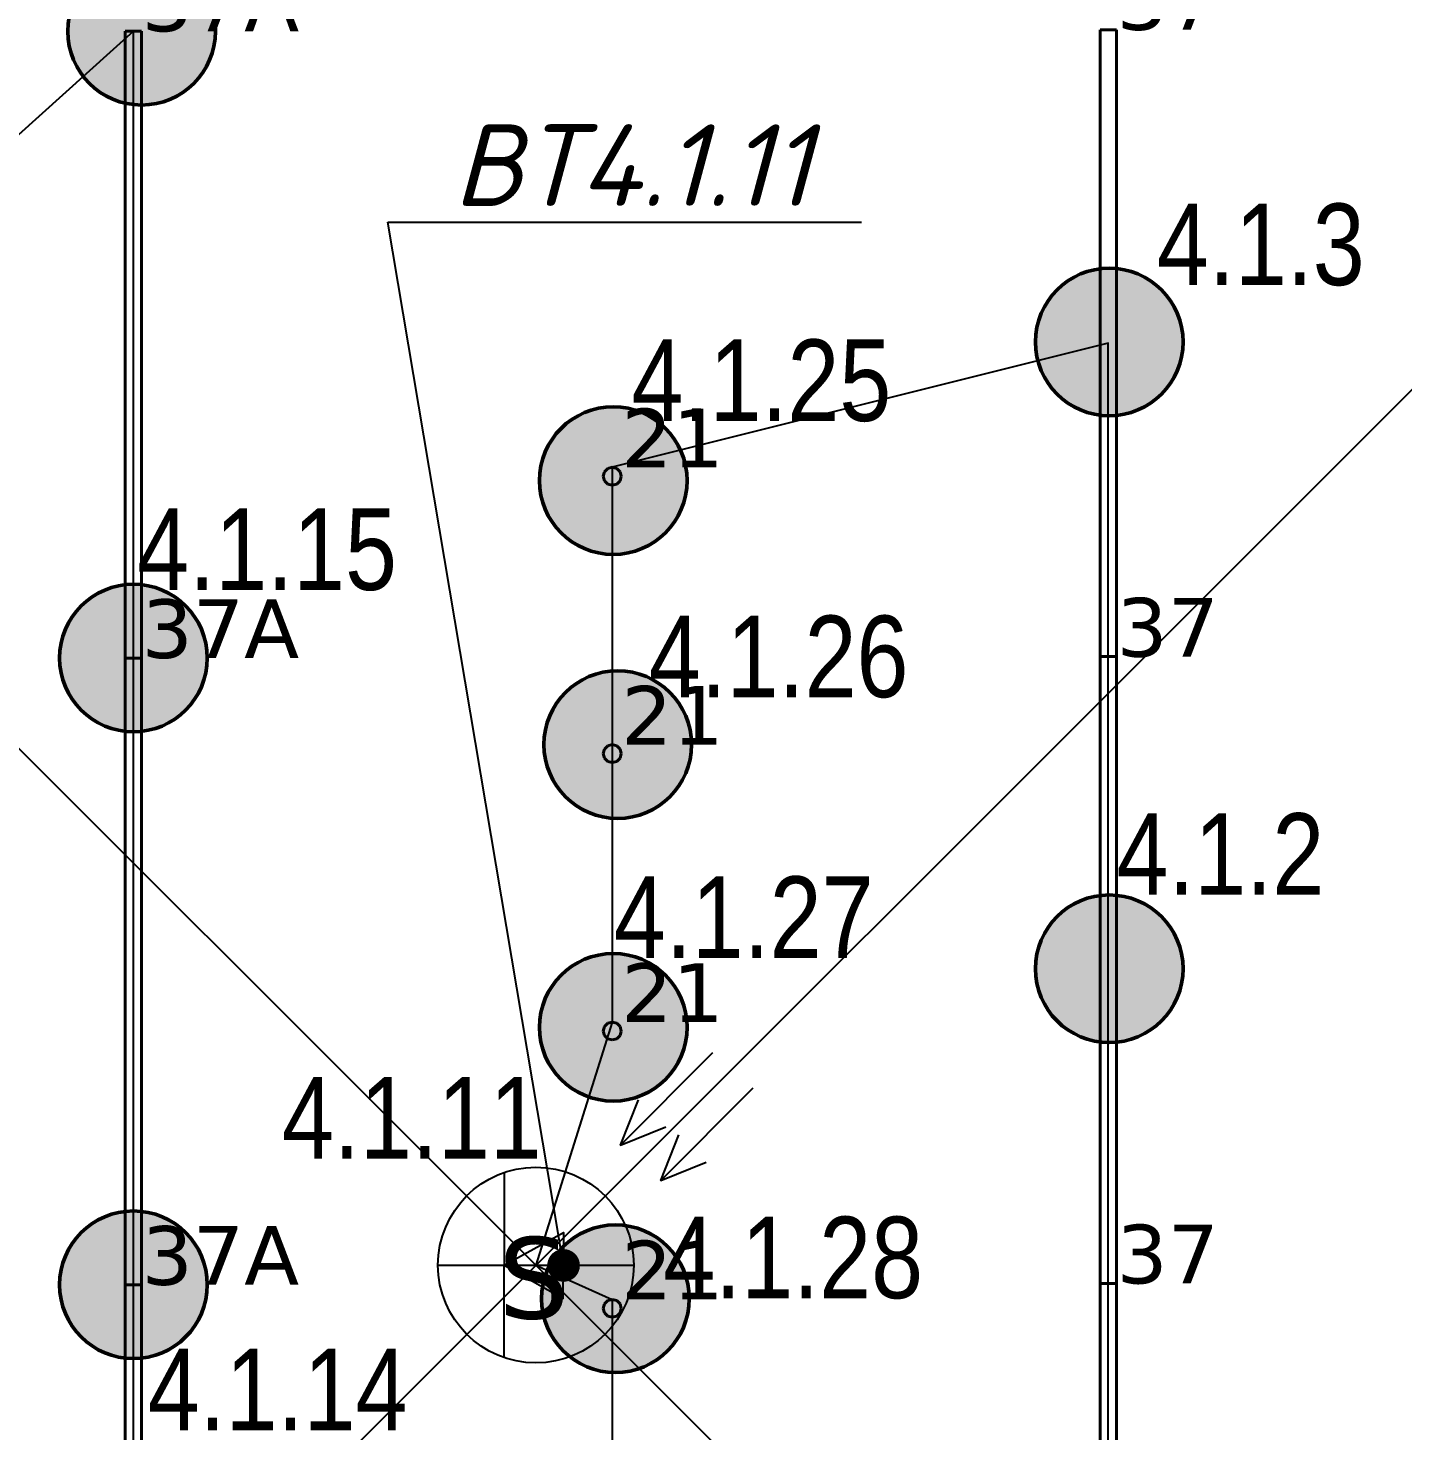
# Model space of a CAD drawing. Header units: millimetres. Extents: x -243740 to 150609, y -473655 to -165121.
# Drawn here: x -159246 to -155032, y -393896 to -389594 of the extents above; entities that cross this region are included whole.
import ezdxf
from ezdxf import colors
from ezdxf.entities.mleader import LeaderData, LeaderLine
from ezdxf.enums import TextEntityAlignment as Align
from ezdxf.math import Vec2, Vec3

# ---------------------------------------------------------------- set-up
doc = ezdxf.new("R2010")
doc.units = ezdxf.units.MM
for name, color, linetype, lineweight in [('0_Авт.', 255, 'Continuous', 5), ('_освещение_dali', 3, 'Continuous', 50), ('DLX_FL2_LUM 16', 5, 'Continuous', 40), ('DLX_FL2_LUM 28', 5, 'Continuous', 40)]:
    doc.layers.add(name, color=color, linetype=linetype, lineweight=lineweight)
doc.layers.add('_Гр.ЩД-1А.5.9.I2.5', color=6, linetype='Continuous')
doc.layers.add('DLX_FL2_LUM 17', color=7, linetype='Continuous', lineweight=40, true_color=0xfa2205)
doc.styles.get("Standard").update_dxf_attribs({"font": 'ARIALN.TTF'})
doc.styles.add('TableTextStyle', font='')
doc.styles.add('Шрифт - 200', font='', dxfattribs={"height": 200})
doc.styles.get('TableTextStyle').set_extended_font_data('VERDANA.TTF')
doc.styles.get('Шрифт - 200').set_extended_font_data('GOST Common', italic=True)
doc.linetypes.add('Truba', pattern='A,3e-05,[4,MSH_7,S=1,R=0,X=0,Y=0],-3.022072', length=3.022102)
doc.linetypes.add('Проводка в лотке', pattern='A,7.5,[130,ltypeshp.shx,S=0.5,R=0,X=0,Y=0],1,[130,ltypeshp.shx,S=1,R=90,X=0,Y=-0.5],1,[130,ltypeshp.shx,S=0.5,R=0,X=0,Y=0],7.5', length=17)

# ---------------------------------------------------------------- blocks, each defined once
blk = doc.blocks.new('A$C85fa3c5e')
at = {"layer": '0_Авт.', "color": 6, "lineweight": 25, "ltscale": 100}
for points in [[(5.418, 6.505), (2.589, 3.676), (3.15, 5.068)], [(5.418, 6.505), (2.589, 3.676), (3.981, 4.236)], [(6.655, 5.428), (3.827, 2.599), (4.387, 3.991)], [(6.655, 5.428), (3.827, 2.599), (5.218, 3.16)], [(-0.973, 2.838), (-0.98, -2.836)], [(-0.976, 0), (0.849, 1.003), (0.849, -0.01)], [(-3, 0), (3, 0)], [(-0.976, 0), (0.838, -1.023), (0.849, -0.01)]]:
    blk.add_lwpolyline(points, dxfattribs=at)
blk.add_circle((0, 0), 3, dxfattribs=at)
blk = doc.blocks.new('_Dot')
at = {"color": 0, "linetype": 'ByBlock', "lineweight": -2}
blk.add_line((-0.5, 0), (-1, 0), dxfattribs=at)
at = {"color": 0, "linetype": 'ByBlock', "const_width": 0.5}
blk.add_lwpolyline([(-0.25, 0, 1), (0.25, 0, 1)], format="xyb", close=True, dxfattribs=at)
blk = doc.blocks.new('A$Caabd1818')
at = {"layer": 'DLX_FL2_LUM 16'}
for points in [[(-159930.2, 6000.4, 0), (-159930.2, 7922.4, 0)], [(-159930.2, 7922.4, 0), (-159930.2, 7922.4, 0)], [(-159930.2, 7922.4, 0), (-159930.2, 6000.4, 0)], [(-159930.2, 7922.4, 0), (-159880.2, 7922.4, 0)], [(-159880.2, 7922.4, 0), (-159930.2, 7922.4, 0)], [(-159930.2, 7922.4, 0), (-159930.2, 7922.4, 0)], [(-159880.2, 7922.4, 0), (-159930.2, 7922.4, 0)], [(-159930.2, 7922.4, 0), (-159930.2, 6000.4, 0)], [(-159930.2, 6000.4, 0), (-159930.2, 7922.4, 0)], [(-159930.2, 7922.4, 0), (-159880.2, 7922.4, 0)], [(-159880.2, 7922.4, 0), (-159880.2, 7922.4, 0)], [(-159880.2, 7922.4, 0), (-159880.2, 6000.4, 0)], [(-159880.2, 6000.4, 0), (-159880.2, 7922.4, 0)], [(-159880.2, 7922.4, 0), (-159880.2, 7922.4, 0)], [(-159880.2, 6000.4, 0), (-159880.2, 7922.4, 0)], [(-159880.2, 7922.4, 0), (-159880.2, 6000.4, 0)], [(-159930.2, 6000.4, 0), (-159930.2, 6000.4, 0)], [(-159880.2, 6000.4, 0), (-159930.2, 6000.4, 0)], [(-159930.2, 6000.4, 0), (-159930.2, 6000.4, 0)], [(-159930.2, 6000.4, 0), (-159880.2, 6000.4, 0)], [(-159930.2, 6000.4, 0), (-159880.2, 6000.4, 0)], [(-159880.2, 6000.4, 0), (-159930.2, 6000.4, 0)], [(-159930.2, 4078.4, 0), (-159930.2, 6000.4, 0)], [(-159930.2, 6000.4, 0), (-159930.2, 6000.4, 0)], [(-159930.2, 6000.4, 0), (-159930.2, 4078.4, 0)], [(-159930.2, 6000.4, 0), (-159880.2, 6000.4, 0)], [(-159880.2, 6000.4, 0), (-159930.2, 6000.4, 0)], [(-159930.2, 6000.4, 0), (-159930.2, 6000.4, 0)], [(-159880.2, 6000.4, 0), (-159930.2, 6000.4, 0)], [(-159930.2, 6000.4, 0), (-159930.2, 4078.4, 0)], [(-159930.2, 4078.4, 0), (-159930.2, 6000.4, 0)], [(-159930.2, 6000.4, 0), (-159880.2, 6000.4, 0)], [(-159880.2, 6000.4, 0), (-159880.2, 6000.4, 0)], [(-159880.2, 6000.4, 0), (-159880.2, 6000.4, 0)], [(-159880.2, 6000.4, 0), (-159880.2, 6000.4, 0)], [(-159880.2, 6000.4, 0), (-159880.2, 4078.4, 0)], [(-159880.2, 4078.4, 0), (-159880.2, 6000.4, 0)], [(-159880.2, 6000.4, 0), (-159880.2, 6000.4, 0)], [(-159880.2, 4078.4, 0), (-159880.2, 6000.4, 0)], [(-159880.2, 6000.4, 0), (-159880.2, 4078.4, 0)], [(-159930.2, 4078.4, 0), (-159930.2, 4078.4, 0)], [(-159880.2, 4078.4, 0), (-159930.2, 4078.4, 0)], [(-159930.2, 4078.4, 0), (-159930.2, 4078.4, 0)], [(-159930.2, 4078.4, 0), (-159880.2, 4078.4, 0)], [(-159930.2, 4078.4, 0), (-159880.2, 4078.4, 0)], [(-159880.2, 4078.4, 0), (-159930.2, 4078.4, 0)], [(-159930.2, 2156.4, 0), (-159930.2, 4078.4, 0)], [(-159930.2, 4078.4, 0), (-159930.2, 4078.4, 0)], [(-159930.2, 4078.4, 0), (-159930.2, 2156.4, 0)], [(-159930.2, 4078.4, 0), (-159880.2, 4078.4, 0)], [(-159880.2, 4078.4, 0), (-159930.2, 4078.4, 0)], [(-159930.2, 4078.4, 0), (-159930.2, 4078.4, 0)], [(-159880.2, 4078.4, 0), (-159930.2, 4078.4, 0)], [(-159930.2, 4078.4, 0), (-159930.2, 2156.4, 0)], [(-159930.2, 2156.4, 0), (-159930.2, 4078.4, 0)], [(-159930.2, 4078.4, 0), (-159880.2, 4078.4, 0)], [(-159880.2, 4078.4, 0), (-159880.2, 4078.4, 0)], [(-159880.2, 4078.4, 0), (-159880.2, 4078.4, 0)], [(-159880.2, 4078.4, 0), (-159880.2, 4078.4, 0)], [(-159880.2, 4078.4, 0), (-159880.2, 2156.4, 0)], [(-159880.2, 2156.4, 0), (-159880.2, 4078.4, 0)], [(-159880.2, 4078.4, 0), (-159880.2, 4078.4, 0)], [(-159880.2, 2156.4, 0), (-159880.2, 4078.4, 0)], [(-159880.2, 4078.4, 0), (-159880.2, 2156.4, 0)]]:
    blk.add_polyline3d(points, dxfattribs=at)
at = {"layer": 'DLX_FL2_LUM 17'}
for points in [[(-162918.2, 5996.2, 0), (-162918.2, 7918.1, 0)], [(-162918.2, 7918.1, 0), (-162918.2, 7918.1, 0)], [(-162918.2, 7918.1, 0), (-162918.2, 5996.2, 0)], [(-162918.2, 7918.1, 0), (-162868.2, 7918.1, 0)], [(-162868.2, 7918.1, 0), (-162918.2, 7918.1, 0)], [(-162918.2, 7918.1, 0), (-162918.2, 7918.1, 0)], [(-162868.2, 7918.1, 0), (-162918.2, 7918.1, 0)], [(-162918.2, 7918.1, 0), (-162918.2, 5996.2, 0)], [(-162918.2, 5996.2, 0), (-162918.2, 7918.1, 0)], [(-162918.2, 7918.1, 0), (-162868.2, 7918.1, 0)], [(-162868.2, 7918.1, 0), (-162868.2, 7918.1, 0)], [(-162868.2, 7918.1, 0), (-162868.2, 5996.2, 0)], [(-162868.2, 5996.2, 0), (-162868.2, 7918.1, 0)], [(-162868.2, 7918.1, 0), (-162868.2, 7918.1, 0)], [(-162868.2, 5996.2, 0), (-162868.2, 7918.1, 0)], [(-162868.2, 7918.1, 0), (-162868.2, 5996.2, 0)], [(-162918.2, 5996.2, 0), (-162918.2, 5996.2, 0)], [(-162868.2, 5996.2, 0), (-162918.2, 5996.2, 0)], [(-162918.2, 5996.2, 0), (-162918.2, 5996.2, 0)], [(-162918.2, 5996.2, 0), (-162868.2, 5996.2, 0)], [(-162918.2, 5996.2, 0), (-162868.2, 5996.2, 0)], [(-162868.2, 5996.2, 0), (-162918.2, 5996.2, 0)], [(-162918.2, 4074.2, 0), (-162918.2, 5996.2, 0)], [(-162918.2, 5996.2, 0), (-162918.2, 5996.2, 0)], [(-162918.2, 5996.2, 0), (-162918.2, 4074.2, 0)], [(-162918.2, 5996.2, 0), (-162868.2, 5996.2, 0)], [(-162868.2, 5996.2, 0), (-162918.2, 5996.2, 0)], [(-162918.2, 5996.2, 0), (-162918.2, 5996.2, 0)], [(-162868.2, 5996.2, 0), (-162918.2, 5996.2, 0)], [(-162918.2, 5996.2, 0), (-162918.2, 4074.2, 0)], [(-162918.2, 4074.2, 0), (-162918.2, 5996.2, 0)], [(-162918.2, 5996.2, 0), (-162868.2, 5996.2, 0)], [(-162868.2, 5996.2, 0), (-162868.2, 5996.2, 0)], [(-162868.2, 5996.2, 0), (-162868.2, 5996.2, 0)], [(-162868.2, 5996.2, 0), (-162868.2, 5996.2, 0)], [(-162868.2, 5996.2, 0), (-162868.2, 4074.2, 0)], [(-162868.2, 4074.2, 0), (-162868.2, 5996.2, 0)], [(-162868.2, 5996.2, 0), (-162868.2, 5996.2, 0)], [(-162868.2, 4074.2, 0), (-162868.2, 5996.2, 0)], [(-162868.2, 5996.2, 0), (-162868.2, 4074.2, 0)], [(-162918.2, 4074.2, 0), (-162918.2, 4074.2, 0)], [(-162868.2, 4074.2, 0), (-162918.2, 4074.2, 0)], [(-162918.2, 4074.2, 0), (-162918.2, 4074.2, 0)], [(-162918.2, 4074.2, 0), (-162868.2, 4074.2, 0)], [(-162918.2, 4074.2, 0), (-162868.2, 4074.2, 0)], [(-162868.2, 4074.2, 0), (-162918.2, 4074.2, 0)], [(-162918.2, 2152.2, 0), (-162918.2, 4074.2, 0)], [(-162918.2, 4074.2, 0), (-162918.2, 4074.2, 0)], [(-162918.2, 4074.2, 0), (-162918.2, 2152.2, 0)], [(-162918.2, 4074.2, 0), (-162868.2, 4074.2, 0)], [(-162868.2, 4074.2, 0), (-162918.2, 4074.2, 0)], [(-162918.2, 4074.2, 0), (-162918.2, 4074.2, 0)], [(-162868.2, 4074.2, 0), (-162918.2, 4074.2, 0)], [(-162918.2, 4074.2, 0), (-162918.2, 2152.2, 0)], [(-162918.2, 2152.2, 0), (-162918.2, 4074.2, 0)], [(-162918.2, 4074.2, 0), (-162868.2, 4074.2, 0)], [(-162868.2, 4074.2, 0), (-162868.2, 4074.2, 0)], [(-162868.2, 4074.2, 0), (-162868.2, 4074.2, 0)], [(-162868.2, 4074.2, 0), (-162868.2, 4074.2, 0)], [(-162868.2, 4074.2, 0), (-162868.2, 2152.2, 0)], [(-162868.2, 2152.2, 0), (-162868.2, 4074.2, 0)], [(-162868.2, 4074.2, 0), (-162868.2, 4074.2, 0)], [(-162868.2, 2152.2, 0), (-162868.2, 4074.2, 0)], [(-162868.2, 4074.2, 0), (-162868.2, 2152.2, 0)]]:
    blk.add_polyline3d(points, dxfattribs=at)
at = {"layer": 'DLX_FL2_LUM 28'}
for points in [[(-161453.1, 6553.5, 0), (-161449.4, 6567.2, 0)], [(-161449.4, 6567.2, 0), (-161453.1, 6553.5, 0)], [(-161449.4, 6567.2, 0), (-161453.1, 6553.5, 0)], [(-161453.1, 6553.5, 0), (-161449.4, 6567.2, 0)], [(-161449.4, 6539.7, 0), (-161453.1, 6553.5, 0)], [(-161453.1, 6553.5, 0), (-161453.1, 6553.5, 0)], [(-161453.1, 6553.5, 0), (-161449.4, 6539.7, 0)], [(-161453.1, 6553.5, 0), (-161453.1, 6553.5, 0)], [(-161453.1, 6553.5, 0), (-161449.4, 6539.7, 0)], [(-161449.4, 6539.7, 0), (-161453.1, 6553.5, 0)], [(-161449.4, 6567.2, 0), (-161439.4, 6577.3, 0)], [(-161439.4, 6577.3, 0), (-161449.4, 6567.2, 0)], [(-161439.4, 6577.3, 0), (-161449.4, 6567.2, 0)], [(-161449.4, 6567.2, 0), (-161439.4, 6577.3, 0)], [(-161449.4, 6567.2, 0), (-161449.4, 6567.2, 0)], [(-161449.4, 6567.2, 0), (-161449.4, 6567.2, 0)], [(-161439.4, 6529.6, 0), (-161449.4, 6539.7, 0)], [(-161449.4, 6539.7, 0), (-161449.4, 6539.7, 0)], [(-161449.4, 6539.7, 0), (-161439.4, 6529.6, 0)], [(-161449.4, 6539.7, 0), (-161449.4, 6539.7, 0)], [(-161449.4, 6539.7, 0), (-161439.4, 6529.6, 0)], [(-161439.4, 6529.6, 0), (-161449.4, 6539.7, 0)], [(-161439.4, 6577.3, 0), (-161425.6, 6581, 0)], [(-161425.6, 6581, 0), (-161439.4, 6577.3, 0)], [(-161425.6, 6581, 0), (-161439.4, 6577.3, 0)], [(-161439.4, 6577.3, 0), (-161425.6, 6581, 0)], [(-161439.4, 6577.3, 0), (-161439.4, 6577.3, 0)], [(-161439.4, 6577.3, 0), (-161439.4, 6577.3, 0)], [(-161425.6, 6581, 0), (-161425.6, 6581, 0)], [(-161425.6, 6581, 0), (-161411.9, 6577.3, 0)], [(-161411.9, 6577.3, 0), (-161425.6, 6581, 0)], [(-161425.6, 6581, 0), (-161425.6, 6581, 0)], [(-161411.9, 6577.3, 0), (-161425.6, 6581, 0)], [(-161425.6, 6581, 0), (-161411.9, 6577.3, 0)], [(-161411.9, 6577.3, 0), (-161411.9, 6577.3, 0)], [(-161411.9, 6577.3, 0), (-161401.8, 6567.2, 0)], [(-161401.8, 6567.2, 0), (-161411.9, 6577.3, 0)], [(-161411.9, 6577.3, 0), (-161411.9, 6577.3, 0)], [(-161401.8, 6567.2, 0), (-161411.9, 6577.3, 0)], [(-161411.9, 6577.3, 0), (-161401.8, 6567.2, 0)], [(-161401.8, 6539.7, 0), (-161411.9, 6529.6, 0)], [(-161411.9, 6529.6, 0), (-161401.8, 6539.7, 0)], [(-161411.9, 6529.6, 0), (-161401.8, 6539.7, 0)], [(-161401.8, 6539.7, 0), (-161411.9, 6529.6, 0)], [(-161401.8, 6567.2, 0), (-161401.8, 6567.2, 0)], [(-161401.8, 6567.2, 0), (-161398.1, 6553.5, 0)], [(-161398.1, 6553.5, 0), (-161401.8, 6567.2, 0)], [(-161401.8, 6567.2, 0), (-161401.8, 6567.2, 0)], [(-161398.1, 6553.5, 0), (-161401.8, 6567.2, 0)], [(-161401.8, 6567.2, 0), (-161398.1, 6553.5, 0)], [(-161398.1, 6553.5, 0), (-161401.8, 6539.7, 0)], [(-161401.8, 6539.7, 0), (-161398.1, 6553.5, 0)], [(-161401.8, 6539.7, 0), (-161398.1, 6553.5, 0)], [(-161398.1, 6553.5, 0), (-161401.8, 6539.7, 0)], [(-161401.8, 6539.7, 0), (-161401.8, 6539.7, 0)], [(-161401.8, 6539.7, 0), (-161401.8, 6539.7, 0)], [(-161398.1, 6553.5, 0), (-161398.1, 6553.5, 0)], [(-161398.1, 6553.5, 0), (-161398.1, 6553.5, 0)], [(-161425.6, 6526, 0), (-161439.4, 6529.6, 0)], [(-161439.4, 6529.6, 0), (-161439.4, 6529.6, 0)], [(-161439.4, 6529.6, 0), (-161425.6, 6526, 0)], [(-161439.4, 6529.6, 0), (-161439.4, 6529.6, 0)], [(-161439.4, 6529.6, 0), (-161425.6, 6526, 0)], [(-161425.6, 6526, 0), (-161439.4, 6529.6, 0)], [(-161411.9, 6529.6, 0), (-161425.6, 6526, 0)], [(-161425.6, 6526, 0), (-161411.9, 6529.6, 0)], [(-161425.6, 6526, 0), (-161411.9, 6529.6, 0)], [(-161411.9, 6529.6, 0), (-161425.6, 6526, 0)], [(-161425.6, 6526, 0), (-161425.6, 6526, 0)], [(-161425.6, 6526, 0), (-161425.6, 6526, 0)], [(-161411.9, 6529.6, 0), (-161411.9, 6529.6, 0)], [(-161411.9, 6529.6, 0), (-161411.9, 6529.6, 0)], [(-161449.4, 5716.7, 0), (-161439.4, 5726.8, 0)], [(-161439.4, 5726.8, 0), (-161449.4, 5716.7, 0)], [(-161439.4, 5726.8, 0), (-161449.4, 5716.7, 0)], [(-161449.4, 5716.7, 0), (-161439.4, 5726.8, 0)], [(-161439.4, 5726.8, 0), (-161425.6, 5730.5, 0)], [(-161425.6, 5730.5, 0), (-161439.4, 5726.8, 0)], [(-161425.6, 5730.5, 0), (-161439.4, 5726.8, 0)], [(-161439.4, 5726.8, 0), (-161425.6, 5730.5, 0)], [(-161439.4, 5726.8, 0), (-161439.4, 5726.8, 0)], [(-161439.4, 5726.8, 0), (-161439.4, 5726.8, 0)], [(-161425.6, 5730.5, 0), (-161425.6, 5730.5, 0)], [(-161425.6, 5730.5, 0), (-161411.9, 5726.8, 0)], [(-161411.9, 5726.8, 0), (-161425.6, 5730.5, 0)], [(-161425.6, 5730.5, 0), (-161425.6, 5730.5, 0)], [(-161411.9, 5726.8, 0), (-161425.6, 5730.5, 0)], [(-161425.6, 5730.5, 0), (-161411.9, 5726.8, 0)], [(-161411.9, 5726.8, 0), (-161411.9, 5726.8, 0)], [(-161411.9, 5726.8, 0), (-161401.8, 5716.7, 0)], [(-161401.8, 5716.7, 0), (-161411.9, 5726.8, 0)], [(-161411.9, 5726.8, 0), (-161411.9, 5726.8, 0)], [(-161401.8, 5716.7, 0), (-161411.9, 5726.8, 0)], [(-161411.9, 5726.8, 0), (-161401.8, 5716.7, 0)], [(-161453.1, 5703, 0), (-161449.4, 5716.7, 0)], [(-161449.4, 5716.7, 0), (-161453.1, 5703, 0)], [(-161449.4, 5716.7, 0), (-161453.1, 5703, 0)], [(-161453.1, 5703, 0), (-161449.4, 5716.7, 0)], [(-161449.4, 5689.3, 0), (-161453.1, 5703, 0)], [(-161453.1, 5703, 0), (-161453.1, 5703, 0)], [(-161453.1, 5703, 0), (-161449.4, 5689.3, 0)], [(-161453.1, 5703, 0), (-161453.1, 5703, 0)], [(-161453.1, 5703, 0), (-161449.4, 5689.3, 0)], [(-161449.4, 5689.3, 0), (-161453.1, 5703, 0)], [(-161449.4, 5716.7, 0), (-161449.4, 5716.7, 0)], [(-161449.4, 5716.7, 0), (-161449.4, 5716.7, 0)], [(-161439.4, 5679.2, 0), (-161449.4, 5689.3, 0)], [(-161449.4, 5689.3, 0), (-161449.4, 5689.3, 0)], [(-161449.4, 5689.3, 0), (-161439.4, 5679.2, 0)], [(-161449.4, 5689.3, 0), (-161449.4, 5689.3, 0)], [(-161449.4, 5689.3, 0), (-161439.4, 5679.2, 0)], [(-161439.4, 5679.2, 0), (-161449.4, 5689.3, 0)], [(-161425.6, 5675.5, 0), (-161439.4, 5679.2, 0)], [(-161439.4, 5679.2, 0), (-161439.4, 5679.2, 0)], [(-161439.4, 5679.2, 0), (-161425.6, 5675.5, 0)], [(-161439.4, 5679.2, 0), (-161439.4, 5679.2, 0)], [(-161439.4, 5679.2, 0), (-161425.6, 5675.5, 0)], [(-161425.6, 5675.5, 0), (-161439.4, 5679.2, 0)], [(-161411.9, 5679.2, 0), (-161425.6, 5675.5, 0)], [(-161425.6, 5675.5, 0), (-161411.9, 5679.2, 0)], [(-161425.6, 5675.5, 0), (-161411.9, 5679.2, 0)], [(-161411.9, 5679.2, 0), (-161425.6, 5675.5, 0)], [(-161401.8, 5689.3, 0), (-161411.9, 5679.2, 0)], [(-161411.9, 5679.2, 0), (-161401.8, 5689.3, 0)], [(-161411.9, 5679.2, 0), (-161401.8, 5689.3, 0)], [(-161401.8, 5689.3, 0), (-161411.9, 5679.2, 0)], [(-161411.9, 5679.2, 0), (-161411.9, 5679.2, 0)], [(-161411.9, 5679.2, 0), (-161411.9, 5679.2, 0)], [(-161401.8, 5716.7, 0), (-161401.8, 5716.7, 0)], [(-161401.8, 5716.7, 0), (-161398.1, 5703, 0)], [(-161398.1, 5703, 0), (-161401.8, 5716.7, 0)], [(-161401.8, 5716.7, 0), (-161401.8, 5716.7, 0)], [(-161398.1, 5703, 0), (-161401.8, 5716.7, 0)], [(-161401.8, 5716.7, 0), (-161398.1, 5703, 0)], [(-161398.1, 5703, 0), (-161401.8, 5689.3, 0)], [(-161401.8, 5689.3, 0), (-161398.1, 5703, 0)], [(-161401.8, 5689.3, 0), (-161398.1, 5703, 0)], [(-161398.1, 5703, 0), (-161401.8, 5689.3, 0)], [(-161401.8, 5689.3, 0), (-161401.8, 5689.3, 0)], [(-161401.8, 5689.3, 0), (-161401.8, 5689.3, 0)], [(-161398.1, 5703, 0), (-161398.1, 5703, 0)], [(-161398.1, 5703, 0), (-161398.1, 5703, 0)], [(-161425.6, 5675.5, 0), (-161425.6, 5675.5, 0)], [(-161425.6, 5675.5, 0), (-161425.6, 5675.5, 0)], [(-161453.1, 4852.4, 0), (-161449.4, 4866.2, 0)], [(-161449.4, 4866.2, 0), (-161453.1, 4852.4, 0)], [(-161449.4, 4866.2, 0), (-161453.1, 4852.4, 0)], [(-161453.1, 4852.4, 0), (-161449.4, 4866.2, 0)], [(-161449.4, 4866.2, 0), (-161439.4, 4876.2, 0)], [(-161439.4, 4876.2, 0), (-161449.4, 4866.2, 0)], [(-161439.4, 4876.2, 0), (-161449.4, 4866.2, 0)], [(-161449.4, 4866.2, 0), (-161439.4, 4876.2, 0)], [(-161449.4, 4866.2, 0), (-161449.4, 4866.2, 0)], [(-161449.4, 4866.2, 0), (-161449.4, 4866.2, 0)], [(-161439.4, 4876.2, 0), (-161425.6, 4879.9, 0)], [(-161425.6, 4879.9, 0), (-161439.4, 4876.2, 0)], [(-161425.6, 4879.9, 0), (-161439.4, 4876.2, 0)], [(-161439.4, 4876.2, 0), (-161425.6, 4879.9, 0)], [(-161439.4, 4876.2, 0), (-161439.4, 4876.2, 0)], [(-161439.4, 4876.2, 0), (-161439.4, 4876.2, 0)], [(-161425.6, 4879.9, 0), (-161425.6, 4879.9, 0)], [(-161425.6, 4879.9, 0), (-161411.9, 4876.2, 0)], [(-161411.9, 4876.2, 0), (-161425.6, 4879.9, 0)], [(-161425.6, 4879.9, 0), (-161425.6, 4879.9, 0)], [(-161411.9, 4876.2, 0), (-161425.6, 4879.9, 0)], [(-161425.6, 4879.9, 0), (-161411.9, 4876.2, 0)], [(-161411.9, 4876.2, 0), (-161411.9, 4876.2, 0)], [(-161411.9, 4876.2, 0), (-161401.8, 4866.2, 0)], [(-161401.8, 4866.2, 0), (-161411.9, 4876.2, 0)], [(-161411.9, 4876.2, 0), (-161411.9, 4876.2, 0)], [(-161401.8, 4866.2, 0), (-161411.9, 4876.2, 0)], [(-161411.9, 4876.2, 0), (-161401.8, 4866.2, 0)], [(-161401.8, 4866.2, 0), (-161401.8, 4866.2, 0)], [(-161401.8, 4866.2, 0), (-161398.1, 4852.4, 0)], [(-161398.1, 4852.4, 0), (-161401.8, 4866.2, 0)], [(-161401.8, 4866.2, 0), (-161401.8, 4866.2, 0)], [(-161398.1, 4852.4, 0), (-161401.8, 4866.2, 0)], [(-161401.8, 4866.2, 0), (-161398.1, 4852.4, 0)], [(-161449.4, 4838.7, 0), (-161453.1, 4852.4, 0)], [(-161453.1, 4852.4, 0), (-161453.1, 4852.4, 0)], [(-161453.1, 4852.4, 0), (-161449.4, 4838.7, 0)], [(-161453.1, 4852.4, 0), (-161453.1, 4852.4, 0)], [(-161453.1, 4852.4, 0), (-161449.4, 4838.7, 0)], [(-161449.4, 4838.7, 0), (-161453.1, 4852.4, 0)], [(-161439.4, 4828.6, 0), (-161449.4, 4838.7, 0)], [(-161449.4, 4838.7, 0), (-161449.4, 4838.7, 0)], [(-161449.4, 4838.7, 0), (-161439.4, 4828.6, 0)], [(-161449.4, 4838.7, 0), (-161449.4, 4838.7, 0)], [(-161449.4, 4838.7, 0), (-161439.4, 4828.6, 0)], [(-161439.4, 4828.6, 0), (-161449.4, 4838.7, 0)], [(-161425.6, 4824.9, 0), (-161439.4, 4828.6, 0)], [(-161439.4, 4828.6, 0), (-161439.4, 4828.6, 0)], [(-161439.4, 4828.6, 0), (-161425.6, 4824.9, 0)], [(-161439.4, 4828.6, 0), (-161439.4, 4828.6, 0)], [(-161439.4, 4828.6, 0), (-161425.6, 4824.9, 0)], [(-161425.6, 4824.9, 0), (-161439.4, 4828.6, 0)], [(-161411.9, 4828.6, 0), (-161425.6, 4824.9, 0)], [(-161425.6, 4824.9, 0), (-161411.9, 4828.6, 0)], [(-161425.6, 4824.9, 0), (-161411.9, 4828.6, 0)], [(-161411.9, 4828.6, 0), (-161425.6, 4824.9, 0)], [(-161425.6, 4824.9, 0), (-161425.6, 4824.9, 0)], [(-161425.6, 4824.9, 0), (-161425.6, 4824.9, 0)], [(-161401.8, 4838.7, 0), (-161411.9, 4828.6, 0)], [(-161411.9, 4828.6, 0), (-161401.8, 4838.7, 0)], [(-161411.9, 4828.6, 0), (-161401.8, 4838.7, 0)], [(-161401.8, 4838.7, 0), (-161411.9, 4828.6, 0)], [(-161411.9, 4828.6, 0), (-161411.9, 4828.6, 0)], [(-161411.9, 4828.6, 0), (-161411.9, 4828.6, 0)], [(-161398.1, 4852.4, 0), (-161401.8, 4838.7, 0)], [(-161401.8, 4838.7, 0), (-161398.1, 4852.4, 0)], [(-161401.8, 4838.7, 0), (-161398.1, 4852.4, 0)], [(-161398.1, 4852.4, 0), (-161401.8, 4838.7, 0)], [(-161401.8, 4838.7, 0), (-161401.8, 4838.7, 0)], [(-161401.8, 4838.7, 0), (-161401.8, 4838.7, 0)], [(-161398.1, 4852.4, 0), (-161398.1, 4852.4, 0)], [(-161398.1, 4852.4, 0), (-161398.1, 4852.4, 0)], [(-161453.1, 4001.9, 0), (-161449.4, 4015.7, 0)], [(-161449.4, 4015.7, 0), (-161453.1, 4001.9, 0)], [(-161449.4, 4015.7, 0), (-161453.1, 4001.9, 0)], [(-161453.1, 4001.9, 0), (-161449.4, 4015.7, 0)], [(-161449.4, 3988.2, 0), (-161453.1, 4001.9, 0)], [(-161453.1, 4001.9, 0), (-161453.1, 4001.9, 0)], [(-161453.1, 4001.9, 0), (-161449.4, 3988.2, 0)], [(-161453.1, 4001.9, 0), (-161453.1, 4001.9, 0)], [(-161453.1, 4001.9, 0), (-161449.4, 3988.2, 0)], [(-161449.4, 3988.2, 0), (-161453.1, 4001.9, 0)], [(-161449.4, 4015.7, 0), (-161439.4, 4025.8, 0)], [(-161439.4, 4025.8, 0), (-161449.4, 4015.7, 0)], [(-161439.4, 4025.8, 0), (-161449.4, 4015.7, 0)], [(-161449.4, 4015.7, 0), (-161439.4, 4025.8, 0)], [(-161449.4, 4015.7, 0), (-161449.4, 4015.7, 0)], [(-161449.4, 4015.7, 0), (-161449.4, 4015.7, 0)], [(-161439.4, 4025.8, 0), (-161425.6, 4029.4, 0)], [(-161425.6, 4029.4, 0), (-161439.4, 4025.8, 0)], [(-161425.6, 4029.4, 0), (-161439.4, 4025.8, 0)], [(-161439.4, 4025.8, 0), (-161425.6, 4029.4, 0)], [(-161439.4, 4025.8, 0), (-161439.4, 4025.8, 0)], [(-161439.4, 4025.8, 0), (-161439.4, 4025.8, 0)], [(-161425.6, 4029.4, 0), (-161425.6, 4029.4, 0)], [(-161425.6, 4029.4, 0), (-161411.9, 4025.8, 0)], [(-161411.9, 4025.8, 0), (-161425.6, 4029.4, 0)], [(-161425.6, 4029.4, 0), (-161425.6, 4029.4, 0)], [(-161411.9, 4025.8, 0), (-161425.6, 4029.4, 0)], [(-161425.6, 4029.4, 0), (-161411.9, 4025.8, 0)], [(-161411.9, 4025.8, 0), (-161411.9, 4025.8, 0)], [(-161411.9, 4025.8, 0), (-161401.8, 4015.7, 0)], [(-161401.8, 4015.7, 0), (-161411.9, 4025.8, 0)], [(-161411.9, 4025.8, 0), (-161411.9, 4025.8, 0)], [(-161401.8, 4015.7, 0), (-161411.9, 4025.8, 0)], [(-161411.9, 4025.8, 0), (-161401.8, 4015.7, 0)], [(-161401.8, 4015.7, 0), (-161401.8, 4015.7, 0)], [(-161401.8, 4015.7, 0), (-161398.1, 4001.9, 0)], [(-161398.1, 4001.9, 0), (-161401.8, 4015.7, 0)], [(-161401.8, 4015.7, 0), (-161401.8, 4015.7, 0)], [(-161398.1, 4001.9, 0), (-161401.8, 4015.7, 0)], [(-161401.8, 4015.7, 0), (-161398.1, 4001.9, 0)], [(-161398.1, 4001.9, 0), (-161401.8, 3988.2, 0)], [(-161401.8, 3988.2, 0), (-161398.1, 4001.9, 0)], [(-161401.8, 3988.2, 0), (-161398.1, 4001.9, 0)], [(-161398.1, 4001.9, 0), (-161401.8, 3988.2, 0)], [(-161398.1, 4001.9, 0), (-161398.1, 4001.9, 0)], [(-161398.1, 4001.9, 0), (-161398.1, 4001.9, 0)], [(-161439.4, 3978.1, 0), (-161449.4, 3988.2, 0)], [(-161449.4, 3988.2, 0), (-161449.4, 3988.2, 0)], [(-161449.4, 3988.2, 0), (-161439.4, 3978.1, 0)], [(-161449.4, 3988.2, 0), (-161449.4, 3988.2, 0)], [(-161449.4, 3988.2, 0), (-161439.4, 3978.1, 0)], [(-161439.4, 3978.1, 0), (-161449.4, 3988.2, 0)], [(-161425.6, 3974.5, 0), (-161439.4, 3978.1, 0)], [(-161439.4, 3978.1, 0), (-161439.4, 3978.1, 0)], [(-161439.4, 3978.1, 0), (-161425.6, 3974.5, 0)], [(-161439.4, 3978.1, 0), (-161439.4, 3978.1, 0)], [(-161439.4, 3978.1, 0), (-161425.6, 3974.5, 0)], [(-161425.6, 3974.5, 0), (-161439.4, 3978.1, 0)], [(-161411.9, 3978.1, 0), (-161425.6, 3974.5, 0)], [(-161425.6, 3974.5, 0), (-161411.9, 3978.1, 0)], [(-161425.6, 3974.5, 0), (-161411.9, 3978.1, 0)], [(-161411.9, 3978.1, 0), (-161425.6, 3974.5, 0)], [(-161425.6, 3974.5, 0), (-161425.6, 3974.5, 0)], [(-161425.6, 3974.5, 0), (-161425.6, 3974.5, 0)], [(-161401.8, 3988.2, 0), (-161411.9, 3978.1, 0)], [(-161411.9, 3978.1, 0), (-161401.8, 3988.2, 0)], [(-161411.9, 3978.1, 0), (-161401.8, 3988.2, 0)], [(-161401.8, 3988.2, 0), (-161411.9, 3978.1, 0)], [(-161411.9, 3978.1, 0), (-161411.9, 3978.1, 0)], [(-161411.9, 3978.1, 0), (-161411.9, 3978.1, 0)], [(-161401.8, 3988.2, 0), (-161401.8, 3988.2, 0)], [(-161401.8, 3988.2, 0), (-161401.8, 3988.2, 0)]]:
    blk.add_polyline3d(points, dxfattribs=at)
blk = doc.blocks.new('A$Cab2378fa')
at = {"lineweight": 25, "true_color": 0xfff5f5}
h = blk.add_hatch(color=7, dxfattribs=at)
h.dxf.hatch_style = 1
h.paths.add_polyline_path([(0, 0), (-141.6, -170.3, 0.174923), (3, -222.4, 0.197808), (162.3, -156.8)])
h.paths.add_polyline_path([(-163.2, 157.6), (0, 0), (147.8, 177.8, 0.175398), (3, 230.2, 0.209014)])
at = {"lineweight": 25}
h = blk.add_hatch(color=0, dxfattribs=at)
h.paths.add_polyline_path([(162.3, -156.8, 0.442338), (147.8, 177.8), (0, 0)])
h.paths.add_polyline_path([(-141.6, -170.3), (0, 0), (-163.2, 157.6, 0.430096)])
blk.add_circle((3, 3.9), 226.3)

msp = doc.modelspace()

# ---------------------------------------------------------------- linework, layer by layer
at = {"layer": '_Гр.ЩД-1А.5.9.I2.5', "ltscale": 100}
msp.add_lwpolyline([(-154447.1, -396044), (-155935.5, -396080.1), (-155935.5, -395365.4), (-155935.5, -393443.4), (-155935.5, -391521.4), (-155935.5, -390560.4), (-157455.9, -390940.8), (-157455.9, -391791.3), (-157455.9, -392641.9), (-157690, -393387.2), (-157455.9, -393492.3), (-157455.9, -394342.9), (-157455.9, -395193.4), (-157455.9, -396044), (-158923.5, -395369.6), (-158923.5, -395369.6), (-158923.5, -393447.6), (-158923.5, -391525.6), (-158923.5, -389603.6), (-160407.1, -390940.8)], dxfattribs=at)
at = {"layer": 'Defpoints', "color": 251, "ltscale": 100, "true_color": 0x636466}
for points in [[(-161740, -389337.2), (-153640, -397437.2)], [(-153640, -389337.2), (-161740, -397437.2)]]:
    msp.add_lwpolyline(points, dxfattribs=at)

# ---------------------------------------------------------------- block references
at = {"layer": '0_Авт.', "color": 3, "linetype": 'Проводка в лотке', "ltscale": 100, "xscale": 100, "yscale": 100, "zscale": 100}
msp.add_blockref('A$C85fa3c5e', (-157690, -393387.2), dxfattribs=at)
at = {"layer": '_освещение_dali', "color": 1, "ltscale": 100}
for p in [(-158901.5, -389607.5), (-158926.5, -391529.5), (-158926.5, -393451.5)]:
    msp.add_blockref('A$Cab2378fa', p, dxfattribs=at)
at = {"layer": '_освещение_dali', "color": 5, "ltscale": 100}
for p in [(-155935.5, -390560.4), (-157455.9, -390985.5), (-157442.2, -391795), (-155935.5, -392482.4), (-157455.9, -392662), (-157449.1, -393494.2)]:
    msp.add_blockref('A$Cab2378fa', p, dxfattribs=at)
at = {"layer": 'Defpoints', "linetype": 'Truba', "ltscale": 100}
msp.add_blockref('A$Caabd1818', (3969.7, -397521.8), dxfattribs=at)

# ---------------------------------------------------------------- texts
at = {"layer": '_Гр.ЩД-1А.5.9.I2.5', "ltscale": 100}
for s, p in [('4.1.3', (-155467.9, -390457.1)), ('4.1.25', (-156998.7, -390873.9)), ('4.1.15', (-158513.8, -391392)), ('4.1.26', (-156946, -391720.7)), ('4.1.2', (-155592, -392326.7)), ('4.1.27', (-157053, -392520.4)), ('4.1.11', (-158070.2, -393135.6)), ('4.1.28', (-156901.2, -393563.8)), ('4.1.14', (-158481.7, -393968.5))]:
    msp.add_text(s, height=250, dxfattribs=at).set_placement(p, align=Align.BOTTOM_CENTER)
at = {"layer": '_освещение_dali', "color": 73, "true_color": 0x91d48c, "style": 'TableTextStyle'}
for s, height, p in [('37А', 180, (-158898.5, -389603.6)), ('37', 180, (-155910.5, -389599.3)), ('21', 180, (-157428.4, -390940.8)), ('37А', 180, (-158898.5, -391525.6)), ('37', 180, (-155910.5, -391521.3)), ('21', 180, (-157428.4, -391791.3)), ('21', 180, (-157428.4, -392641.8)), ('37А', 180, (-158898.5, -393447.6)), ('37', 180, (-155910.5, -393443.3)), ('S', 250, (-157805.4, -393551.1)), ('21', 180, (-157428.4, -393492.3))]:
    msp.add_text(s, height=height, dxfattribs=at).set_placement(p)

# ---------------------------------------------------------------- leaders
at = {"layer": '_освещение_dali'}
ml = msp.add_multileader_mtext('Standard', dxfattribs=at)
ml.set_content('{\\fISOCPEUR|b0|i1|c204|p34;ВТ4.1.11}', color=256, style='Шрифт - 200')
ml.set_leader_properties()
ml.set_arrow_properties(name='DOT')
ml.build(insert=Vec2(0, 0))
ml.multileader.update_dxf_attribs({"has_dogleg": 0, "text_left_attachment_type": 6, "text_right_attachment_type": 6, "arrow_head_size": 100})
ctx = ml.context
ctx.base_point, ctx.char_height, ctx.arrow_head_size, ctx.landing_gap_size, ctx.plane_origin = Vec3(-158144, -390189.2), 250, 100, 200, Vec3(-68158.4, -262739.6)
ctx.left_attachment, ctx.right_attachment = 6, 6
notes = []
notes.append((ctx, [(0, (1, 1, 0), (-158152, -390189.2), (1, 0), 8, [(1, [(-157605.1, -393388.2)], 0, [])])]))
ctx.mtext.insert, ctx.mtext.width, ctx.mtext.flow_direction = Vec3(-157944, -389889.2), 1239.583, 5
for ctx, leaders in notes:
    for number, flags, end, landing, length, lines in leaders:
        leader = LeaderData()
        leader.index, (leader.has_last_leader_line, leader.has_dogleg_vector, leader.attachment_direction) = number, flags
        leader.last_leader_point, leader.dogleg_vector, leader.dogleg_length = Vec3(end), Vec3(landing), length
        for number, points, colour, breaks in lines:
            line = LeaderLine()
            line.index, line.vertices, line.color, line.breaks = number, Vec3.list(points), colors.encode_raw_color(colour), breaks
            leader.lines.append(line)
        ctx.leaders.append(leader)

doc.saveas('drawing.dxf')
